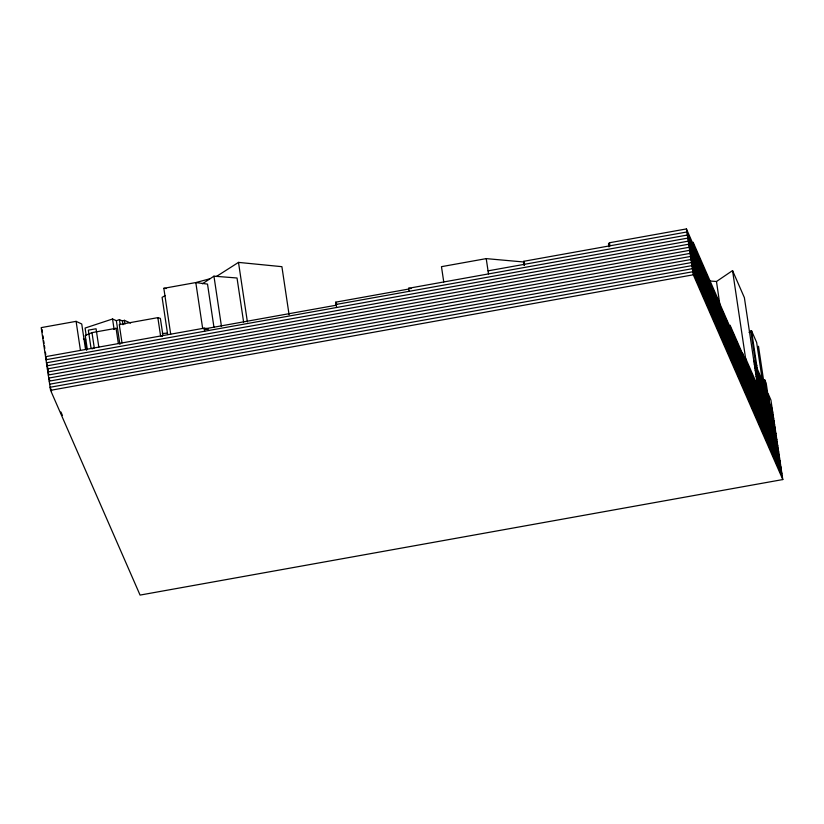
<?xml version="1.0" encoding="UTF-8"?>
<svg xmlns="http://www.w3.org/2000/svg" width="824" height="824" viewBox="0 0 824 824"><rect width="100%" height="100%" fill="white"/><g stroke="black" fill="none" stroke-linecap="round" stroke-linejoin="round"><path stroke-width="1.24" d="M523.827 261.29L524.229 265.276L523.827 261.29L686.897 231.977L776.404 436.741M609.461 242.75L609.925 245.81L608.957 246.901L608.503 243.842L609.461 242.75L686.444 228.918L775.94 433.682M767.803 398.96L766.742 398.857L764.003 380.503L764.682 379.751L767.896 399.166M766.742 398.857L767.432 398.095L764.682 379.751M749.078 332.463L751.55 330.774L756.659 342.465L762.334 380.4L753.847 360.974M710.298 281.036L716.478 281.499L732.546 270.591L744.381 297.66L757.503 385.447M202.436 283.775L213.952 276.174L237.024 277.997L243.605 322.029M216.321 276.534L238.497 262.392L281.901 266.677L289.09 314.768M165.315 295.517L162.101 297.361L167.663 334.554M114 329.27L116.071 328.292L118.357 343.587M116.071 328.292L91.989 332.628L85.233 335.471L87.344 349.592M92.02 348.871L94.276 347.924L91.989 332.628M130.583 323.07L124.383 320.32L122.426 320.958L119.449 319.661L116.359 320.68L112.548 318.991L85.078 328.055L86.201 335.564M196.4 282.385L209.626 278.862M170.692 334.183L163.832 288.307L195.803 282.56L207.514 284.105L213.993 327.509M85.521 349.263L81.741 323.997L76.096 321.35L41.2 327.622L50.573 390.318L140.07 595.082L782.8 479.558L770.914 400.031L768.215 393.862L769.585 403.039M162.936 335.502L160.371 318.383L157.847 317.642L119.274 324.584L122.014 342.928M524.455 262.053L486.222 258.623L441.468 266.667L443.755 281.963M488.045 270.859L687.35 235.036L776.857 439.8M409.095 291.336L408.642 288.276L687.813 238.095L777.31 442.859M336.594 307.507L335.79 302.151L408.756 289.039M207.658 328.632L204.208 328.158L45.547 356.679L46.546 358.965M336.13 304.447L688.267 241.154L777.774 445.918M336.243 305.21L204.321 328.92L206.618 329.239M46 359.738L688.72 244.213L778.227 448.967M48.286 375.033L691.006 259.508L780.513 464.262M49.203 381.141L691.923 265.627L781.43 470.38M49.656 384.2L692.387 268.676L781.883 473.44M50.573 390.318L693.293 274.794L782.8 479.558M162.307 333.514L167.251 333.123M755.999 365.629L756.762 365.64L755.361 362.436L755.814 365.496M766.392 398.332L768.483 398.486L769.132 399.98M766.289 396.746L768.679 396.921L768.019 395.427M163.832 288.307L166.273 288.524M764.003 380.503L765.063 380.606M408.642 288.276L411.125 288.575M208.513 329.209L202.663 328.436L195.803 282.56M743.299 357.729L745.555 358.11L774.57 424.504M162.277 336.491L160.598 335.996L157.847 317.642M83.409 338.891L85.727 339.859M765.156 380.822L766.196 383.191L768.936 401.546M761.438 378.865L763.333 383.191M754.3 364.033L766.516 391.977L765.836 392.739L766.979 393.058L766.351 393.47L765.898 390.411L766.526 389.999L765.372 389.68L766.062 388.918L763.22 382.429L763.673 385.478M754.753 367.092L766.969 395.036L766.289 395.798L767.443 396.117M755.217 370.151L772.284 409.209M755.67 373.21L772.747 412.268M756.123 376.269L773.2 415.327M756.587 379.328L773.654 418.386M757.04 382.387L774.117 421.445M775.034 427.563L742.476 353.094L742.929 356.143M742.589 353.857L730.074 325.223L730.878 330.579M719.548 302.655L693.128 242.215L693.592 245.274M730.414 327.519L775.487 430.622M719.671 303.428L730.528 328.282M778.69 452.026L689.183 247.272L46.453 362.797L47.483 365.145M779.144 455.085L689.636 250.331L46.916 365.856L48.462 369.379M779.597 458.144L690.1 253.39L47.37 368.915L48.4 371.264M780.06 461.203L690.553 256.449L47.823 371.974L48.853 374.323M780.967 467.321L691.47 262.568L48.74 378.082L49.77 380.441M782.347 476.499L692.84 271.735L50.109 387.259L51.654 390.792M608.503 243.842L609.348 245.779M523.765 262.217L524.62 264.154M335.79 302.151L336.728 304.303M60.914 411.979L62.459 415.502M758.492 346.265L764.26 384.808M761.324 378.092L761.788 381.151M751.55 330.774L757.215 368.699L756.463 368.688L750.788 330.764M732.546 270.591L746.008 361.169M716.478 281.499L720.011 305.714M686.444 228.918L693.293 274.794M486.222 258.623L488.508 273.918M238.497 262.392L247.385 321.875M213.952 276.174L221.471 326.5M204.208 328.158L204.661 331.217M124.383 320.32L124.939 324.069M122.426 320.958L122.992 324.707M119.449 319.661L120.201 324.666M116.359 320.68L119.913 344.453M112.548 318.991L114.042 329.003M98.818 347.1L96.068 328.755L88.333 330.146L91.083 348.49M85.088 340.878L86.489 350.282M76.096 321.35L80.443 350.406M41.993 329.435L42.374 331.969M42.941 335.759L43.311 338.283M43.693 340.806L44.074 343.33M44.444 345.864L44.826 348.387M45.392 352.178L45.773 354.701M718.157 300.173L718.456 302.449"/></g></svg>
